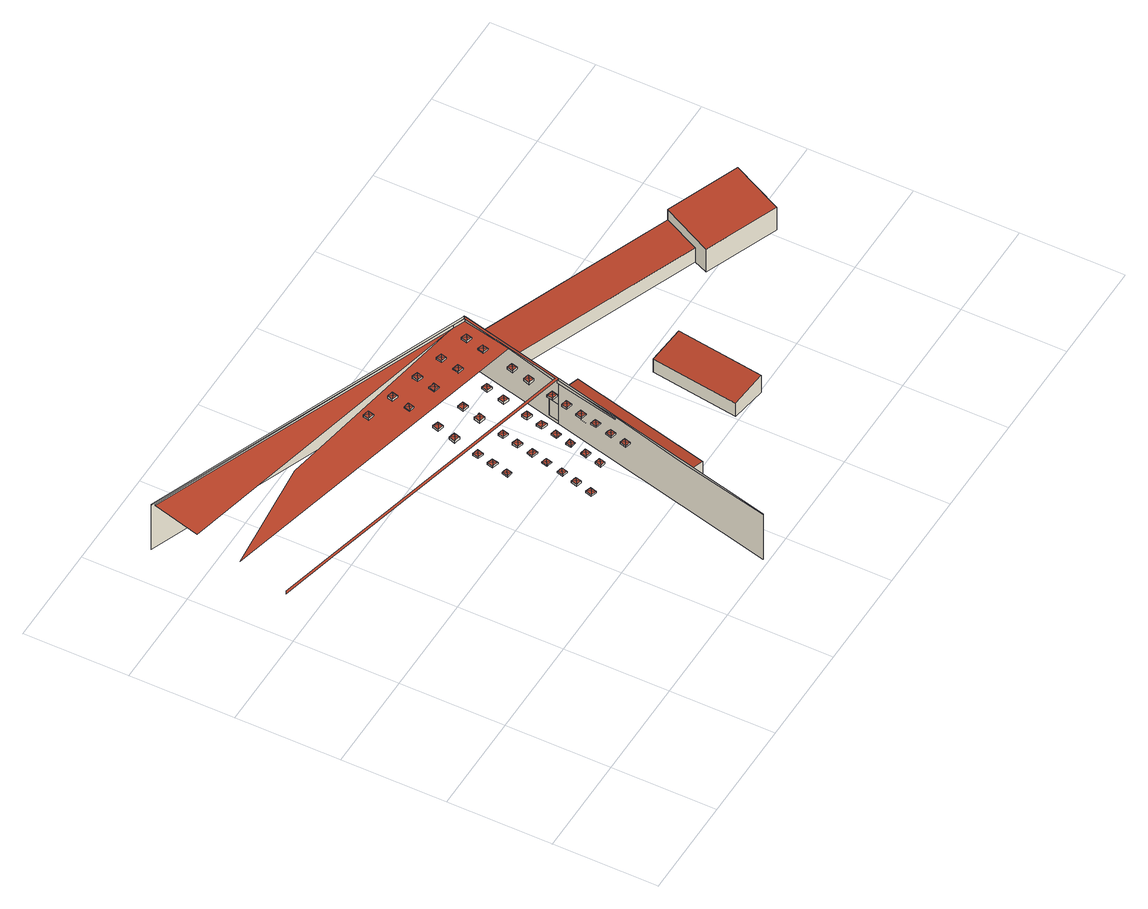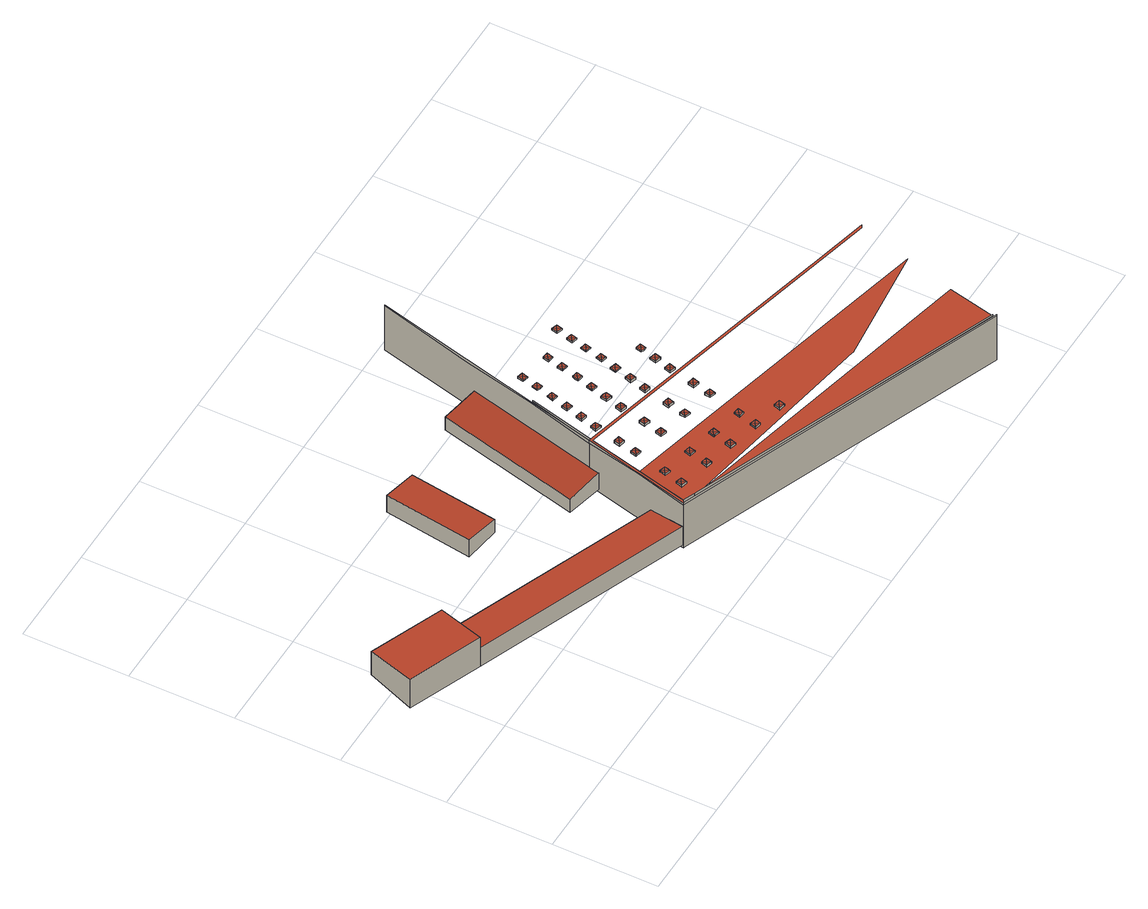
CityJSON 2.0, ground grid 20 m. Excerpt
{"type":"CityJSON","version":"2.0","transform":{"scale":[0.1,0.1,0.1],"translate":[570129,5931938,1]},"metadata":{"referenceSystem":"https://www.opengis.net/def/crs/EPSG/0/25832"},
"CityObjects":{
"building1":{"type":"Building","attributes":{"Grundfläche 2D":"4274.106168","Grundhöhe NN":"1.910"},"children":["building1-1","building1-2","building1-3","building1-4","building1-5","building1-6","building1-7","building1-8","building1-9","building1-10","building1-11","building1-12","building1-13","building1-14","building1-15","building1-16","building1-17","building1-18","building1-19","building1-20","building1-21","building1-22","building1-23","building1-24","building1-25","building1-26","building1-27","building1-28","building1-29","building1-30","building1-31","building1-32","building1-33","building1-34","building1-35","building1-36","building1-37","building1-38","building1-39"],"geometry":[{"type":"MultiSurface","lod":"3","boundaries":[[[0,1,2,3]],[[4,5,6,7,8,9,10,11,12,13,14,15]],[[16,17,18,19,20,11]],[[20,19,18,17,21,22]],[[23,24,25,26,27,28,29,3]],[[30,31,32,1,0,3]],[[33,34,35,36,37,38]],[[36,35,34,39,40,13]],[[41,10,42,43]],[[15,14,29,28,27,26,44,5,4]],[[37,36,45,46,20,22,47]],[[13,12,11,20,46,45,36]],[[14,30,3,29]]],"semantics":{"surfaces":[{"type":"RoofSurface"},{"type":"WallSurface"}],"values":[0,0,1,1,0,1,1,1,1,1,1,1,1]}}]},
"building1-1":{"type":"BuildingInstallation","parents":["building1"],"geometry":[{"type":"MultiSurface","lod":"3","boundaries":[[[48,49,50]],[[50,49,51]],[[52,49,48]],[[51,49,52]],[[53,54,48,50]],[[54,55,52,48]],[[55,56,51,52]],[[56,53,50,51]]],"semantics":{"surfaces":[{"type":"RoofSurface"},{"type":"WallSurface"}],"values":[0,0,0,0,1,1,1,1]}}]},
"building1-2":{"type":"BuildingInstallation","parents":["building1"],"geometry":[{"type":"MultiSurface","lod":"3","boundaries":[[[57,58,59]],[[60,59,58,61]],[[62,58,57]],[[61,58,62]],[[63,57,59,64]],[[63,65,62,57]],[[61,62,65,66]],[[66,67,64,59,60,61]]],"semantics":{"surfaces":[{"type":"RoofSurface"},{"type":"WallSurface"}],"values":[0,0,0,0,1,1,1,1]}}]},
"building1-3":{"type":"BuildingInstallation","parents":["building1"],"geometry":[{"type":"MultiSurface","lod":"3","boundaries":[[[68,69,70]],[[70,69,71]],[[72,69,68]],[[71,69,72]],[[73,74,68,70]],[[74,75,72,68]],[[75,76,71,72]],[[76,73,70,71]]],"semantics":{"surfaces":[{"type":"RoofSurface"},{"type":"WallSurface"}],"values":[0,0,0,0,1,1,1,1]}}]},
"building1-4":{"type":"BuildingInstallation","parents":["building1"],"geometry":[{"type":"MultiSurface","lod":"3","boundaries":[[[77,78,79]],[[79,78,80]],[[81,82,78,77]],[[80,78,82]],[[83,84,77,79]],[[84,85,86,82,81,77]],[[86,87,80,82]],[[87,83,79,80]]],"semantics":{"surfaces":[{"type":"RoofSurface"},{"type":"WallSurface"}],"values":[0,0,0,0,1,1,1,1]}}]},
"building1-5":{"type":"BuildingInstallation","parents":["building1"],"geometry":[{"type":"MultiSurface","lod":"3","boundaries":[[[88,89,90]],[[90,89,91]],[[92,93,89,88]],[[91,89,93]],[[94,95,88,90]],[[95,96,97,93,92,88]],[[97,98,91,93]],[[98,94,90,91]]],"semantics":{"surfaces":[{"type":"RoofSurface"},{"type":"WallSurface"}],"values":[0,0,0,0,1,1,1,1]}}]},
"building1-6":{"type":"BuildingInstallation","parents":["building1"],"geometry":[{"type":"MultiSurface","lod":"3","boundaries":[[[99,100,101]],[[101,100,102]],[[103,100,99]],[[102,100,103]],[[104,105,99,101]],[[105,106,103,99]],[[106,107,102,103]],[[107,104,101,102]]],"semantics":{"surfaces":[{"type":"RoofSurface"},{"type":"WallSurface"}],"values":[0,0,0,0,1,1,1,1]}}]},
"building1-7":{"type":"BuildingInstallation","parents":["building1"],"geometry":[{"type":"MultiSurface","lod":"3","boundaries":[[[108,109,110]],[[110,109,111]],[[112,113,109,108]],[[111,109,113]],[[114,115,108,110]],[[115,116,117,113,112,108]],[[117,118,111,113]],[[118,114,110,111]]],"semantics":{"surfaces":[{"type":"RoofSurface"},{"type":"WallSurface"}],"values":[0,0,0,0,1,1,1,1]}}]},
"building1-8":{"type":"BuildingInstallation","parents":["building1"],"geometry":[{"type":"MultiSurface","lod":"3","boundaries":[[[119,120,121]],[[121,120,122]],[[123,120,119]],[[122,120,123]],[[124,125,119,121]],[[125,126,123,119]],[[126,127,122,123]],[[127,124,121,122]]],"semantics":{"surfaces":[{"type":"RoofSurface"},{"type":"WallSurface"}],"values":[0,0,0,0,1,1,1,1]}}]},
"building1-9":{"type":"BuildingInstallation","parents":["building1"],"geometry":[{"type":"MultiSurface","lod":"3","boundaries":[[[128,129,130]],[[130,129,131]],[[132,129,128]],[[131,129,132]],[[133,134,128,130]],[[134,135,132,128]],[[135,136,131,132]],[[136,133,130,131]]],"semantics":{"surfaces":[{"type":"RoofSurface"},{"type":"WallSurface"}],"values":[0,0,0,0,1,1,1,1]}}]},
"building1-10":{"type":"BuildingInstallation","parents":["building1"],"geometry":[{"type":"MultiSurface","lod":"3","boundaries":[[[137,138,139]],[[139,138,140]],[[141,142,138,137]],[[143,140,138,142]],[[144,145,137,139]],[[145,146,147,142,141,137]],[[147,148,149,140,143,142]],[[149,144,139,140]]],"semantics":{"surfaces":[{"type":"RoofSurface"},{"type":"WallSurface"}],"values":[0,0,0,0,1,1,1,1]}}]},
"building1-11":{"type":"BuildingInstallation","parents":["building1"],"geometry":[{"type":"MultiSurface","lod":"3","boundaries":[[[150,151,152]],[[152,151,153]],[[154,151,150]],[[153,151,154]],[[155,156,150,152]],[[156,157,154,150]],[[157,158,153,154]],[[158,155,152,153]]],"semantics":{"surfaces":[{"type":"RoofSurface"},{"type":"WallSurface"}],"values":[0,0,0,0,1,1,1,1]}}]},
"building1-12":{"type":"BuildingInstallation","parents":["building1"],"geometry":[{"type":"MultiSurface","lod":"3","boundaries":[[[159,160,161]],[[161,160,162]],[[163,160,159]],[[162,160,163]],[[164,165,159,161]],[[165,166,163,159]],[[166,167,162,163]],[[167,164,161,162]]],"semantics":{"surfaces":[{"type":"RoofSurface"},{"type":"WallSurface"}],"values":[0,0,0,0,1,1,1,1]}}]},
"building1-13":{"type":"BuildingInstallation","parents":["building1"],"geometry":[{"type":"MultiSurface","lod":"3","boundaries":[[[168,169,170]],[[170,169,171]],[[172,169,168]],[[171,169,172]],[[173,174,168,170]],[[174,175,172,168]],[[175,176,171,172]],[[176,173,170,171]]],"semantics":{"surfaces":[{"type":"RoofSurface"},{"type":"WallSurface"}],"values":[0,0,0,0,1,1,1,1]}}]},
"building1-14":{"type":"BuildingInstallation","parents":["building1"],"geometry":[{"type":"MultiSurface","lod":"3","boundaries":[[[177,178,179]],[[180,179,178,181]],[[182,178,177]],[[181,178,182]],[[183,184,177,179]],[[184,185,182,177]],[[185,186,181,182]],[[186,187,183,179,180,181]]],"semantics":{"surfaces":[{"type":"RoofSurface"},{"type":"WallSurface"}],"values":[0,0,0,0,1,1,1,1]}}]},
"building1-15":{"type":"BuildingInstallation","parents":["building1"],"geometry":[{"type":"MultiSurface","lod":"3","boundaries":[[[188,189,190]],[[191,190,189,192]],[[193,189,188]],[[192,189,193]],[[194,195,188,190]],[[195,196,193,188]],[[196,197,192,193]],[[197,198,194,190,191,192]]],"semantics":{"surfaces":[{"type":"RoofSurface"},{"type":"WallSurface"}],"values":[0,0,0,0,1,1,1,1]}}]},
"building1-16":{"type":"BuildingInstallation","parents":["building1"],"geometry":[{"type":"MultiSurface","lod":"3","boundaries":[[[199,200,201]],[[202,201,200,203]],[[204,205,200,199]],[[206,203,200,205]],[[207,208,199,201]],[[208,209,210,205,204,199]],[[210,211,212,203,206,205]],[[207,201,202,203,212,213]]],"semantics":{"surfaces":[{"type":"RoofSurface"},{"type":"WallSurface"}],"values":[0,0,0,0,1,1,1,1]}}]},
"building1-17":{"type":"BuildingInstallation","parents":["building1"],"geometry":[{"type":"MultiSurface","lod":"3","boundaries":[[[214,215,216]],[[216,215,217]],[[218,215,214]],[[217,215,218]],[[219,220,214,216]],[[220,221,218,214]],[[221,222,217,218]],[[222,219,216,217]]],"semantics":{"surfaces":[{"type":"RoofSurface"},{"type":"WallSurface"}],"values":[0,0,0,0,1,1,1,1]}}]},
"building1-18":{"type":"BuildingInstallation","parents":["building1"],"geometry":[{"type":"MultiSurface","lod":"3","boundaries":[[[223,224,225]],[[225,224,226]],[[227,224,223]],[[226,224,227]],[[228,229,223,225]],[[229,230,227,223]],[[230,231,226,227]],[[231,228,225,226]]],"semantics":{"surfaces":[{"type":"RoofSurface"},{"type":"WallSurface"}],"values":[0,0,0,0,1,1,1,1]}}]},
"building1-19":{"type":"BuildingInstallation","parents":["building1"],"geometry":[{"type":"MultiSurface","lod":"3","boundaries":[[[232,233,234]],[[234,233,235]],[[236,233,232]],[[235,233,236]],[[237,238,232,234]],[[238,239,236,232]],[[239,240,235,236]],[[240,237,234,235]]],"semantics":{"surfaces":[{"type":"RoofSurface"},{"type":"WallSurface"}],"values":[0,0,0,0,1,1,1,1]}}]},
"building1-20":{"type":"BuildingInstallation","parents":["building1"],"geometry":[{"type":"MultiSurface","lod":"3","boundaries":[[[241,242,243]],[[244,243,242,245]],[[246,242,241]],[[245,242,246]],[[247,248,241,243]],[[248,249,246,241]],[[249,250,245,246]],[[250,251,247,243,244,245]]],"semantics":{"surfaces":[{"type":"RoofSurface"},{"type":"WallSurface"}],"values":[0,0,0,0,1,1,1,1]}}]},
"building1-21":{"type":"BuildingInstallation","parents":["building1"],"geometry":[{"type":"MultiSurface","lod":"3","boundaries":[[[252,253,254]],[[254,253,255]],[[256,257,253,252]],[[255,253,257]],[[258,259,252,254]],[[259,260,261,257,256,252]],[[261,262,255,257]],[[262,258,254,255]]],"semantics":{"surfaces":[{"type":"RoofSurface"},{"type":"WallSurface"}],"values":[0,0,0,0,1,1,1,1]}}]},
"building1-22":{"type":"BuildingInstallation","parents":["building1"],"geometry":[{"type":"MultiSurface","lod":"3","boundaries":[[[263,264,265]],[[266,265,264,267]],[[268,264,263]],[[267,264,268]],[[269,270,263,265]],[[270,271,268,263]],[[271,272,267,268]],[[272,273,269,265,266,267]]],"semantics":{"surfaces":[{"type":"RoofSurface"},{"type":"WallSurface"}],"values":[0,0,0,0,1,1,1,1]}}]},
"building1-23":{"type":"BuildingInstallation","parents":["building1"],"geometry":[{"type":"MultiSurface","lod":"3","boundaries":[[[274,275,276]],[[276,275,277]],[[278,275,274]],[[277,275,278]],[[279,280,274,276]],[[280,281,278,274]],[[281,282,277,278]],[[282,279,276,277]]],"semantics":{"surfaces":[{"type":"RoofSurface"},{"type":"WallSurface"}],"values":[0,0,0,0,1,1,1,1]}}]},
"building1-24":{"type":"BuildingInstallation","parents":["building1"],"geometry":[{"type":"MultiSurface","lod":"3","boundaries":[[[283,284,285]],[[285,284,286]],[[287,284,283]],[[286,284,287]],[[288,283,285,289]],[[288,290,287,283]],[[291,286,287,290]],[[291,289,285,286]]],"semantics":{"surfaces":[{"type":"RoofSurface"},{"type":"WallSurface"}],"values":[0,0,0,0,1,1,1,1]}}]},
"building1-25":{"type":"BuildingInstallation","parents":["building1"],"geometry":[{"type":"MultiSurface","lod":"3","boundaries":[[[292,293,294,295]],[[295,294,296]],[[297,294,293]],[[296,294,297]],[[298,299,300,293,292,295]],[[300,301,297,293]],[[301,302,296,297]],[[302,298,295,296]]],"semantics":{"surfaces":[{"type":"RoofSurface"},{"type":"WallSurface"}],"values":[0,0,0,0,1,1,1,1]}}]},
"building1-26":{"type":"BuildingInstallation","parents":["building1"],"geometry":[{"type":"MultiSurface","lod":"3","boundaries":[[[303,304,305]],[[305,304,306]],[[307,304,303]],[[306,304,307]],[[308,309,303,305]],[[309,310,307,303]],[[310,311,306,307]],[[311,308,305,306]]],"semantics":{"surfaces":[{"type":"RoofSurface"},{"type":"WallSurface"}],"values":[0,0,0,0,1,1,1,1]}}]},
"building1-27":{"type":"BuildingInstallation","parents":["building1"],"geometry":[{"type":"MultiSurface","lod":"3","boundaries":[[[312,313,314]],[[314,313,315]],[[316,313,312]],[[315,313,316]],[[317,318,312,314]],[[318,319,316,312]],[[319,320,315,316]],[[320,317,314,315]]],"semantics":{"surfaces":[{"type":"RoofSurface"},{"type":"WallSurface"}],"values":[0,0,0,0,1,1,1,1]}}]},
"building1-28":{"type":"BuildingInstallation","parents":["building1"],"geometry":[{"type":"MultiSurface","lod":"3","boundaries":[[[321,322,323]],[[324,323,322,325]],[[326,322,321]],[[325,322,326]],[[327,328,321,323]],[[328,329,326,321]],[[329,330,325,326]],[[330,331,327,323,324,325]]],"semantics":{"surfaces":[{"type":"RoofSurface"},{"type":"WallSurface"}],"values":[0,0,0,0,1,1,1,1]}}]},
"building1-29":{"type":"BuildingInstallation","parents":["building1"],"geometry":[{"type":"MultiSurface","lod":"3","boundaries":[[[332,333,334]],[[335,334,333,336]],[[337,333,332]],[[336,333,337]],[[338,339,332,334]],[[339,340,337,332]],[[340,341,336,337]],[[341,342,338,334,335,336]]],"semantics":{"surfaces":[{"type":"RoofSurface"},{"type":"WallSurface"}],"values":[0,0,0,0,1,1,1,1]}}]},
"building1-30":{"type":"BuildingInstallation","parents":["building1"],"geometry":[{"type":"MultiSurface","lod":"3","boundaries":[[[343,344,345]],[[345,344,346]],[[347,344,343]],[[346,344,347]],[[348,349,343,345]],[[349,350,347,343]],[[350,351,346,347]],[[351,348,345,346]]],"semantics":{"surfaces":[{"type":"RoofSurface"},{"type":"WallSurface"}],"values":[0,0,0,0,1,1,1,1]}}]},
"building1-31":{"type":"BuildingInstallation","parents":["building1"],"geometry":[{"type":"MultiSurface","lod":"3","boundaries":[[[352,353,354]],[[354,353,355]],[[356,353,352]],[[355,353,356]],[[357,358,352,354]],[[358,359,356,352]],[[359,360,355,356]],[[360,357,354,355]]],"semantics":{"surfaces":[{"type":"RoofSurface"},{"type":"WallSurface"}],"values":[0,0,0,0,1,1,1,1]}}]},
"building1-32":{"type":"BuildingInstallation","parents":["building1"],"geometry":[{"type":"MultiSurface","lod":"3","boundaries":[[[361,362,363]],[[363,362,364]],[[365,362,361]],[[364,362,365]],[[366,367,361,363]],[[367,368,365,361]],[[368,369,364,365]],[[369,366,363,364]]],"semantics":{"surfaces":[{"type":"RoofSurface"},{"type":"WallSurface"}],"values":[0,0,0,0,1,1,1,1]}}]},
"building1-33":{"type":"BuildingInstallation","parents":["building1"],"geometry":[{"type":"MultiSurface","lod":"3","boundaries":[[[370,371,372]],[[372,371,373]],[[374,371,370]],[[373,371,374]],[[375,376,370,372]],[[376,377,374,370]],[[377,378,373,374]],[[378,375,372,373]]],"semantics":{"surfaces":[{"type":"RoofSurface"},{"type":"WallSurface"}],"values":[0,0,0,0,1,1,1,1]}}]},
"building1-34":{"type":"BuildingInstallation","parents":["building1"],"geometry":[{"type":"MultiSurface","lod":"3","boundaries":[[[379,380,381,382]],[[382,381,383]],[[384,381,380]],[[383,381,384]],[[385,386,380,379,382,387]],[[386,388,384,380]],[[383,384,388,389]],[[389,387,382,383]]],"semantics":{"surfaces":[{"type":"RoofSurface"},{"type":"WallSurface"}],"values":[0,0,0,0,1,1,1,1]}}]},
"building1-35":{"type":"BuildingInstallation","parents":["building1"],"geometry":[{"type":"MultiSurface","lod":"3","boundaries":[[[390,391,392]],[[392,391,393]],[[394,391,390]],[[393,391,394]],[[395,396,390,392]],[[396,397,394,390]],[[397,398,393,394]],[[398,395,392,393]]],"semantics":{"surfaces":[{"type":"RoofSurface"},{"type":"WallSurface"}],"values":[0,0,0,0,1,1,1,1]}}]},
"building1-36":{"type":"BuildingInstallation","parents":["building1"],"geometry":[{"type":"MultiSurface","lod":"3","boundaries":[[[399,400,401]],[[401,400,402]],[[403,400,399]],[[402,400,403]],[[404,405,399,401]],[[405,406,403,399]],[[406,407,402,403]],[[407,404,401,402]]],"semantics":{"surfaces":[{"type":"RoofSurface"},{"type":"WallSurface"}],"values":[0,0,0,0,1,1,1,1]}}]},
"building1-37":{"type":"BuildingInstallation","parents":["building1"],"geometry":[{"type":"MultiSurface","lod":"3","boundaries":[[[408,409,410]],[[410,409,411]],[[412,409,408]],[[411,409,412]],[[413,414,408,410]],[[414,415,412,408]],[[415,416,411,412]],[[416,413,410,411]]],"semantics":{"surfaces":[{"type":"RoofSurface"},{"type":"WallSurface"}],"values":[0,0,0,0,1,1,1,1]}}]},
"building1-38":{"type":"BuildingInstallation","parents":["building1"],"geometry":[{"type":"MultiSurface","lod":"3","boundaries":[[[417,418,419,420,421,422]],[[422,421,423]],[[424,421,420]],[[425,426,427,423,421,424]],[[428,429,420,419,418,417,422,430,431,432]],[[429,433,424,420]],[[433,434,435,436,437,423,427,426,425,424]],[[437,430,422,423]]],"semantics":{"surfaces":[{"type":"RoofSurface"},{"type":"WallSurface"}],"values":[0,0,0,0,1,1,1,1]}}]},
"building1-39":{"type":"BuildingInstallation","parents":["building1"],"geometry":[{"type":"MultiSurface","lod":"3","boundaries":[[[438,439,440]],[[440,439,441]],[[442,439,438]],[[441,439,442]],[[443,444,438,440]],[[444,445,442,438]],[[445,446,441,442]],[[446,443,440,441]]],"semantics":{"surfaces":[{"type":"RoofSurface"},{"type":"WallSurface"}],"values":[0,0,0,0,1,1,1,1]}}]},
"building2":{"type":"Building","attributes":{"Grundfläche 2D":"197.494203","Grundhöhe NN":"2.537"},"geometry":[{"type":"Solid","lod":"3","boundaries":[[[[447,448,449,450,451]],[[447,451,452,453]],[[448,447,453,454]],[[449,448,454,455]],[[452,451,450,449,455,456]],[[456,455,454,453,452]]]],"semantics":{"surfaces":[{"type":"RoofSurface"},{"type":"WallSurface"},{"type":"GroundSurface"}],"values":[[0,1,1,1,1,2]]}}]},
"building3":{"type":"Building","attributes":{"Grundfläche 2D":"118.925217","Grundhöhe NN":"2.469"},"geometry":[{"type":"Solid","lod":"3","boundaries":[[[[457,458,459,460]],[[461,462,460,459]],[[462,463,457,460]],[[463,464,458,457]],[[464,461,459,458]],[[464,463,462,461]]]],"semantics":{"surfaces":[{"type":"RoofSurface"},{"type":"WallSurface"},{"type":"GroundSurface"}],"values":[[0,1,1,1,1,2]]}}]},
"building4":{"type":"Building","attributes":{"Grundfläche 2D":"455.874215","Grundhöhe NN":"2.542"},"geometry":[{"type":"Solid","lod":"3","boundaries":[[[[465,466,467,468]],[[469,470,471,472]],[[473,466,465,471,470,474]],[[467,466,473,475]],[[468,467,475,476]],[[468,476,477,471,465]],[[472,471,477,478]],[[469,472,478,479]],[[470,469,479,474]],[[476,475,473,474,479,478,477]]]],"semantics":{"surfaces":[{"type":"RoofSurface"},{"type":"WallSurface"},{"type":"GroundSurface"}],"values":[[0,0,1,1,1,1,1,1,1,2]]}}]}
},
"vertices":[
[669,669,111],[75,902,114],[53,810,111],[672,668,111],[679,592,117],[647,461,117],[6,616,117],[0,613,117],[117,585,117],[122,584,117],[646,457,117],[650,456,117],[700,660,117],[700,662,117],[695,659,117],[679,593,117],[541,10,117],[541,10,116],[585,189,111],[619,329,115],[650,456,110],[541,10,9],[650,456,9],[259,739,112],[258,739,112],[30,716,115],[672,563,115],[679,592,114],[679,593,114],[695,659,111],[672,668,117],[669,669,117],[75,902,117],[72,908,9],[72,908,114],[697,663,111],[700,662,111],[700,662,9],[697,663,9],[72,908,117],[697,663,117],[615,330,117],[646,457,110],[615,330,115],[647,461,110],[700,660,111],[676,562,115],[700,660,9],
[443,281,116],[450,285,117],[446,293,116],[457,290,116],[454,278,116],[446,293,113],[443,281,112],[454,278,112],[457,290,113],
[414,423,116],[421,428,117],[417,435,116],[423,434,116],[428,432,116],[425,421,116],[414,423,113],[417,435,113],[425,421,113],[428,432,113],[423,434,113],
[451,313,117],[458,318,118],[454,325,117],[465,322,117],[462,310,117],[454,325,114],[451,313,113],[462,310,113],[465,322,114],
[422,455,116],[430,460,117],[425,467,116],[436,464,116],[428,454,116],[434,452,116],[425,467,111],[422,455,112],[428,454,112],[434,452,112],[436,464,111],
[459,344,117],[466,349,118],[462,356,117],[473,353,117],[465,343,117],[470,341,117],[462,356,115],[459,344,114],[465,343,114],[470,341,114],[473,353,115],
[430,487,115],[437,492,116],[433,499,115],[444,496,115],[441,484,115],[433,499,110],[430,487,111],[441,484,111],[444,496,110],
[466,377,117],[473,382,118],[469,389,117],[480,386,117],[472,376,117],[477,374,117],[469,389,114],[466,377,115],[472,376,115],[477,374,115],[480,386,114],
[474,409,116],[482,413,117],[477,421,116],[489,418,116],[486,406,116],[477,421,113],[474,409,113],[486,406,113],[489,418,113],
[508,299,117],[515,304,118],[511,311,117],[522,309,117],[519,297,117],[511,311,114],[508,299,113],[519,297,113],[522,309,114],
[442,538,117],[450,543,118],[445,550,117],[457,547,117],[448,537,117],[454,535,117],[455,541,117],[445,550,112],[442,538,111],[448,537,111],[454,535,111],[455,541,112],[457,547,112],
[482,441,116],[489,445,117],[485,453,116],[496,450,116],[493,438,116],[485,453,111],[482,441,112],[493,438,112],[496,450,111],
[515,330,117],[523,335,118],[518,342,117],[530,340,117],[527,328,117],[518,342,115],[515,330,114],[527,328,114],[530,340,115],
[451,574,118],[459,579,120],[454,586,118],[465,583,118],[463,571,118],[454,586,114],[451,574,113],[463,571,113],[465,583,114],
[418,687,117],[426,692,118],[421,699,117],[427,698,117],[433,697,117],[430,685,117],[421,699,112],[418,687,113],[430,685,113],[433,697,112],[427,698,112],
[490,473,115],[497,477,116],[493,484,115],[499,483,115],[504,482,115],[501,470,115],[493,484,110],[490,473,111],[501,470,111],[504,482,110],[499,483,110],
[523,363,117],[530,368,118],[526,375,117],[532,374,117],[537,373,117],[529,362,117],[534,361,117],[536,367,117],[526,375,114],[523,363,115],[529,362,115],[534,361,115],[536,367,114],[537,373,114],[532,374,114],
[531,395,116],[539,399,117],[534,407,116],[545,404,116],[542,392,116],[534,407,113],[531,395,113],[542,392,113],[545,404,113],
[568,285,117],[575,289,118],[571,297,117],[582,294,117],[579,282,117],[571,297,114],[568,285,113],[579,282,113],[582,294,114],
[467,637,117],[474,642,118],[470,649,117],[481,647,117],[478,635,117],[470,649,114],[467,637,114],[478,635,114],[481,647,114],
[502,524,117],[510,528,118],[505,536,117],[511,534,117],[517,533,117],[514,521,117],[505,536,112],[502,524,111],[514,521,111],[517,533,112],[511,534,112],
[539,427,116],[547,431,117],[542,439,116],[553,436,116],[545,425,116],[551,424,116],[542,439,111],[539,427,112],[545,425,112],[551,424,112],[553,436,111],
[575,316,117],[582,321,118],[578,328,117],[584,327,117],[589,325,117],[586,313,117],[578,328,115],[575,316,114],[586,313,114],[589,325,115],[584,327,115],
[475,674,117],[483,678,118],[478,685,117],[490,683,117],[487,671,117],[478,685,112],[475,674,113],[487,671,113],[490,683,112],
[511,560,118],[519,564,120],[514,572,118],[525,569,118],[523,557,118],[511,560,113],[514,572,114],[523,557,113],[525,569,114],
[548,465,115],[547,459,115],[554,463,116],[550,471,115],[561,468,115],[558,456,115],[550,471,110],[548,465,110],[547,459,111],[558,456,111],[561,468,110],
[583,349,117],[590,353,118],[586,361,117],[597,358,117],[594,346,117],[586,361,114],[583,349,115],[594,346,115],[597,358,114],
[590,381,116],[598,385,117],[593,393,116],[605,390,116],[602,378,116],[593,393,113],[590,381,113],[602,378,113],[605,390,113],
[559,510,117],[566,514,118],[562,522,117],[568,520,117],[573,519,117],[570,507,117],[562,522,112],[559,510,111],[570,507,111],[573,519,112],[568,520,112],
[526,623,117],[534,627,118],[529,635,117],[535,633,117],[541,632,117],[538,620,117],[529,635,114],[526,623,114],[538,620,114],[541,632,114],[535,633,114],
[598,413,116],[606,417,117],[601,424,116],[613,422,116],[610,410,116],[601,424,111],[598,413,112],[610,410,112],[613,422,111],
[568,546,118],[575,551,120],[571,558,118],[582,555,118],[579,543,118],[571,558,114],[568,546,113],[579,543,113],[582,555,114],
[535,659,117],[542,664,118],[538,671,117],[549,668,117],[546,656,117],[538,671,112],[535,659,113],[546,656,113],[549,668,112],
[607,444,115],[614,449,116],[609,456,115],[621,453,115],[618,442,115],[609,456,110],[607,444,111],[618,442,111],[621,453,110],
[584,610,117],[583,609,117],[591,614,118],[586,621,117],[598,618,117],[595,606,117],[584,610,114],[583,609,114],[586,621,114],[595,606,114],[598,618,114],
[619,495,117],[626,500,118],[622,507,117],[633,505,117],[630,493,117],[622,507,112],[619,495,111],[630,493,111],[633,505,112],
[592,645,117],[599,650,118],[595,657,117],[606,654,117],[603,643,117],[595,657,112],[592,645,113],[603,643,113],[606,654,112],
[628,531,118],[635,536,120],[631,543,118],[642,541,118],[639,529,118],[631,543,114],[628,531,113],[639,529,113],[642,541,114],
[645,605,117],[644,601,117],[644,599,117],[643,595,117],[650,599,118],[646,607,117],[657,604,117],[654,592,117],[655,597,117],[656,598,117],[656,601,117],[644,599,114],[643,595,114],[646,607,114],[645,605,114],[644,601,114],[654,592,114],[655,597,114],[656,598,114],[656,601,114],[657,604,114],
[652,631,117],[659,635,118],[655,643,117],[666,640,117],[663,628,117],[655,643,112],[652,631,113],[663,628,113],[666,640,112],
[658,189,46],[724,461,46],[655,477,54],[651,460,54],[589,206,54],[589,206,15],[658,189,15],[724,461,15],[655,477,15],[651,460,15],
[870,195,55],[894,364,55],[825,374,46],[801,205,46],[825,374,15],[801,205,15],[870,195,15],[894,364,15],
[1105,501,84],[1068,408,69],[1208,352,69],[1245,446,84],[683,591,49],[1079,435,49],[1105,501,59],[700,660,59],[1068,408,15],[1079,435,15],[1208,352,15],[1245,446,15],[1105,501,15],[700,660,15],[683,591,15]
]}
